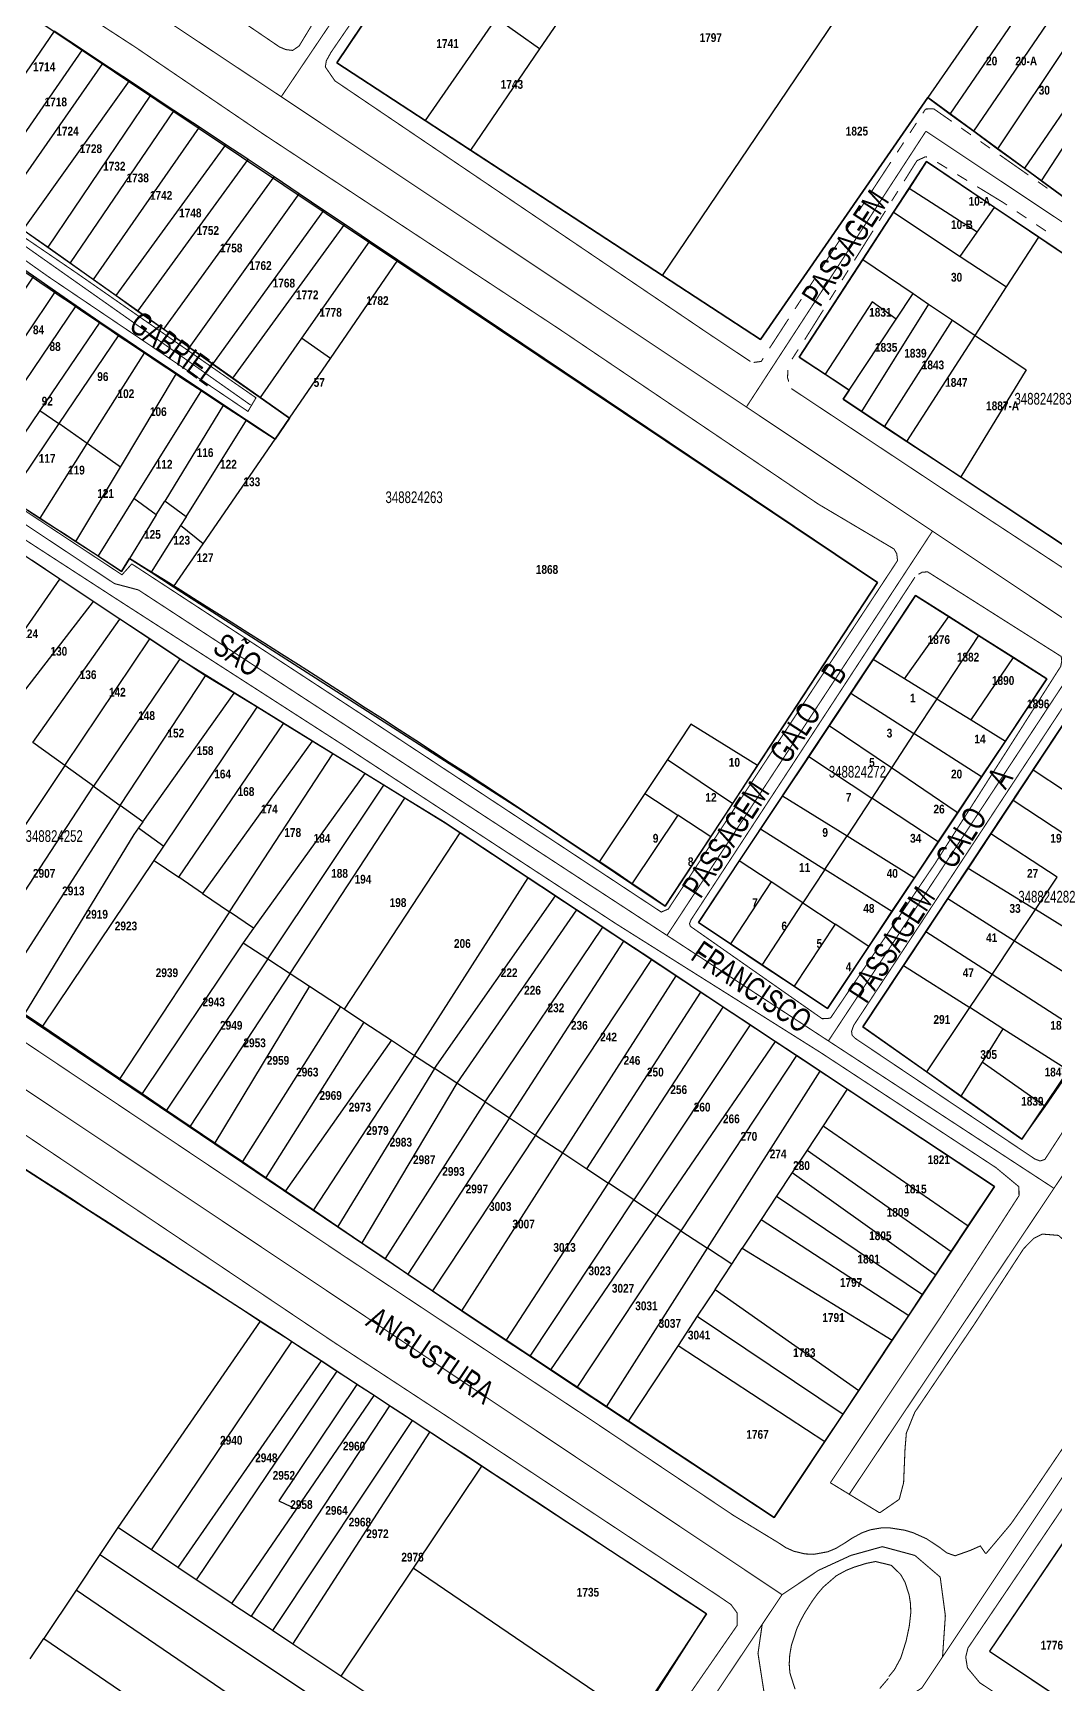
# Model space of a CAD drawing. Extents: x 203136 to 205923, y 4839890 to 4842982.
# Drawn here: x 204371.4 to 204546.2, y 4841618.7 to 4841901 of the extents above; entities that cross this region are included whole.
import ezdxf
from ezdxf.enums import TextEntityAlignment as Align

# ---------------------------------------------------------------- set-up
doc = ezdxf.new("R2010")
doc.units = 0
doc.header["$LTSCALE"] = 1.5
doc.header["$MEASUREMENT"] = 0
doc.linetypes.add('TRACO_11', pattern=[8, 3, -1, 3, -1])
for name, color, linetype in [('CD_MALHA_LOTES', 40, 'CONTINUOUS'), ('CD_TXT_QUADRA', 7, 'CONTINUOUS'), ('RU-QUADRAS', 210, 'CONTINUOUS'), ('SV-EIXO-RUA-N-PAV', 6, 'CONTINUOUS'), ('SV-EIXO-RUA-PAV', 20, 'CONTINUOUS'), ('SV-RUA-PAVIM-S-GUIA-C-GUIA', 7, 'CONTINUOUS'), ('SV-TXT-RUA-N-PAV-S-GUIA-C-GUIA', 7, 'CONTINUOUS'), ('SV-TXT-RUA-PAV-S-GUIA-C-GUIA', 7, 'CONTINUOUS'), ('Th_NmrPort', 1, 'CONTINUOUS')]:
    doc.layers.add(name, color=color, linetype=linetype)
doc.styles.add('ARIAL', font='ARIAL.TTF')
doc.styles.get("Standard").update_dxf_attribs({"font": 'swisscbo.ttf'})

msp = doc.modelspace()

# ---------------------------------------------------------------- linework, layer by layer
at = {"layer": 'CD_MALHA_LOTES', "linetype": 'Continuous'}
for p, q in [((204479.07, 4841859.5), (204519.63, 4841919.51)), ((204435.67, 4841914.16), (204423.39, 4841895.86)), ((204467.33, 4841911.8), (204458.06, 4841898.26)), ((204535.03, 4841905.25), (204524.46, 4841889.93)), ((204450.65, 4841903.52), (204438.5, 4841886)), ((204458.06, 4841898.26), (204450.65, 4841903.52)), ((204528.3, 4841887.12), (204539.02, 4841902.86)), ((204532.3, 4841884.19), (204544.88, 4841902.54)), ((204375.03, 4841901.31), (204365.05, 4841886.72)), ((204379.88, 4841898.1), (204375.03, 4841901.31)), ((204548.85, 4841899.87), (204536.39, 4841881.19)), ((204365.94, 4841877.89), (204379.88, 4841898.1)), ((204383.39, 4841895.77), (204379.88, 4841898.1)), ((204458.06, 4841898.26), (204446.23, 4841880.95)), ((204553.78, 4841896.55), (204540.96, 4841877.84)), ((204365.58, 4841870.29), (204383.39, 4841895.77)), ((204387.91, 4841892.78), (204383.39, 4841895.77)), ((204423.39, 4841895.86), (204438.5, 4841886)), ((204543.87, 4841875.71), (204556.34, 4841894.83)), ((204369.77, 4841867.32), (204387.91, 4841892.78)), ((204391.58, 4841890.36), (204387.91, 4841892.78)), ((204374, 4841864.32), (204391.58, 4841890.36)), ((204395.54, 4841887.74), (204377.77, 4841861.65)), ((204395.54, 4841887.74), (204391.58, 4841890.36)), ((204399.88, 4841884.86), (204395.54, 4841887.74)), ((204495.86, 4841848.54), (204524.46, 4841889.93)), ((204524.46, 4841889.93), (204528.3, 4841887.12)), ((204438.5, 4841886), (204446.23, 4841880.95)), ((204528.3, 4841887.12), (204532.3, 4841884.19)), ((204381.77, 4841858.82), (204399.88, 4841884.86)), ((204404.38, 4841881.88), (204399.88, 4841884.86)), ((204532.3, 4841884.19), (204536.39, 4841881.19)), ((204385.67, 4841856.05), (204404.38, 4841881.88)), ((204389.37, 4841853.42), (204408.2, 4841879.33)), ((204407.8, 4841879.62), (204404.38, 4841881.88)), ((204408.2, 4841879.33), (204407.8, 4841879.62)), ((204412.65, 4841876.36), (204408.2, 4841879.33)), ((204446.23, 4841880.95), (204479.07, 4841859.5)), ((204536.39, 4841881.19), (204540.96, 4841877.84)), ((204524.25, 4841878.98), (204521.25, 4841874.37)), ((204535.87, 4841871.15), (204524.25, 4841878.98)), ((204540.96, 4841877.84), (204543.87, 4841875.71)), ((204393.79, 4841850.29), (204412.65, 4841876.36)), ((204416.97, 4841873.45), (204412.65, 4841876.36)), ((204521.25, 4841874.37), (204518.6, 4841870.31)), ((204532.9, 4841866.92), (204521.25, 4841874.37)), ((204543.87, 4841875.71), (204551.14, 4841870.38)), ((204398.18, 4841847.18), (204416.97, 4841873.45)), ((204421.17, 4841870.63), (204416.97, 4841873.45)), ((204532.9, 4841866.92), (204535.87, 4841871.15)), ((204543.42, 4841866.07), (204535.87, 4841871.15)), ((204402.17, 4841844.35), (204421.17, 4841870.63)), ((204424.69, 4841868.27), (204405.55, 4841841.95)), ((204424.69, 4841868.27), (204421.17, 4841870.63)), ((204428.95, 4841865.4), (204424.69, 4841868.27)), ((204518.6, 4841870.31), (204513.34, 4841862.22)), ((204518.6, 4841870.31), (204529.99, 4841862.77)), ((204369.77, 4841867.32), (204374, 4841864.32)), ((204428.95, 4841865.4), (204417.36, 4841848.8)), ((204433.84, 4841862.12), (204428.95, 4841865.4)), ((204529.99, 4841862.77), (204532.9, 4841866.92)), ((204537.91, 4841857.53), (204543.42, 4841866.07)), ((204585.79, 4841837.52), (204543.42, 4841866.07)), ((204374, 4841864.32), (204377.77, 4841861.65)), ((204529.99, 4841862.77), (204537.91, 4841857.53)), ((204371.49, 4841859.37), (204367.87, 4841861.87)), ((204377.77, 4841861.65), (204381.77, 4841858.82)), ((204422.31, 4841845.32), (204433.84, 4841862.12)), ((204515.87, 4841806.98), (204433.84, 4841862.12)), ((204479.07, 4841859.5), (204495.86, 4841848.54)), ((204513.34, 4841862.22), (204502.47, 4841845.54)), ((204513.34, 4841862.22), (204521.92, 4841856.42)), ((204371.49, 4841859.37), (204361.36, 4841844.31)), ((204365.13, 4841841.66), (204375.26, 4841856.77)), ((204375.26, 4841856.77), (204371.49, 4841859.37)), ((204378.83, 4841854.31), (204375.26, 4841856.77)), ((204381.77, 4841858.82), (204385.67, 4841856.05)), ((204532.56, 4841849.23), (204537.91, 4841857.53)), ((204368.61, 4841839.22), (204378.83, 4841854.31)), ((204385.67, 4841856.05), (204389.37, 4841853.42)), ((204514.95, 4841854.98), (204506.88, 4841842.6)), ((204524.58, 4841854.62), (204513.13, 4841836.24)), ((204519.01, 4841852.01), (204514.95, 4841854.98)), ((204519.01, 4841852.01), (204521.92, 4841856.42)), ((204521.92, 4841856.42), (204524.58, 4841854.62)), ((204524.58, 4841854.62), (204528.69, 4841851.85)), ((204382.87, 4841851.53), (204372.62, 4841836.41)), ((204385.63, 4841849.62), (204382.87, 4841851.53)), ((204389.37, 4841853.42), (204393.79, 4841850.29)), ((204511, 4841839.86), (204519.01, 4841852.01)), ((204517.07, 4841833.63), (204528.69, 4841851.85)), ((204528.69, 4841851.85), (204532.56, 4841849.23)), ((204386.08, 4841849.32), (204375.83, 4841834.15)), ((204386.08, 4841849.32), (204385.63, 4841849.62)), ((204390.54, 4841846.35), (204386.08, 4841849.32)), ((204393.79, 4841850.29), (204398.18, 4841847.18)), ((204417.36, 4841848.8), (204410.25, 4841838.62)), ((204422.31, 4841845.32), (204417.36, 4841848.8)), ((204520.88, 4841831.12), (204532.56, 4841849.23)), ((204532.56, 4841849.23), (204541.25, 4841843.35)), ((204380.7, 4841830.74), (204390.54, 4841846.35)), ((204395.99, 4841842.72), (204390.54, 4841846.35)), ((204398.18, 4841847.18), (204402.17, 4841844.35)), ((204502.47, 4841845.54), (204506.88, 4841842.6)), ((204386.42, 4841826.73), (204395.99, 4841842.72)), ((204400.22, 4841839.9), (204395.99, 4841842.72)), ((204402.17, 4841844.35), (204405.55, 4841841.95)), ((204415.27, 4841835.07), (204422.31, 4841845.32)), ((204506.88, 4841842.6), (204511, 4841839.86)), ((204541.25, 4841843.35), (204530.09, 4841825.03)), ((204400.22, 4841839.9), (204388.67, 4841821.35)), ((204404.02, 4841837.37), (204400.22, 4841839.9)), ((204405.55, 4841841.95), (204410.25, 4841838.62)), ((204511, 4841839.86), (204509.98, 4841838.32)), ((204404.02, 4841837.37), (204393.95, 4841820.9)), ((204407.96, 4841834.74), (204404.02, 4841837.37)), ((204410.25, 4841838.62), (204415.27, 4841835.07)), ((204509.98, 4841838.32), (204513.13, 4841836.24)), ((204372.62, 4841836.41), (204363.96, 4841823.64)), ((204375.83, 4841834.15), (204367.27, 4841821.47)), ((204372.62, 4841836.41), (204375.83, 4841834.15)), ((204380.7, 4841830.74), (204375.83, 4841834.15)), ((204397.6, 4841818.23), (204407.96, 4841834.74)), ((204412.82, 4841831.5), (204407.96, 4841834.74)), ((204415.27, 4841835.07), (204412.82, 4841831.5)), ((204513.13, 4841836.24), (204517.07, 4841833.63)), ((204400.51, 4841813.57), (204412.82, 4841831.5)), ((204517.07, 4841833.63), (204520.88, 4841831.12)), ((204372.65, 4841817.97), (204380.7, 4841830.74)), ((204386.42, 4841826.73), (204380.7, 4841830.74)), ((204520.88, 4841831.12), (204530.09, 4841825.03)), ((204378.78, 4841813.97), (204386.42, 4841826.73)), ((204530.09, 4841825.03), (204563.12, 4841803.19)), ((204367.27, 4841821.47), (204372.65, 4841817.97)), ((204388.67, 4841821.35), (204382.55, 4841811.51)), ((204392.5, 4841818.52), (204388.67, 4841821.35)), ((204392.5, 4841818.52), (204393.95, 4841820.9)), ((204397.6, 4841818.23), (204393.95, 4841820.9)), ((204372.65, 4841817.97), (204378.78, 4841813.97)), ((204392.5, 4841818.52), (204390.72, 4841815.62)), ((204397.6, 4841818.23), (204396.64, 4841816.7)), ((204390.72, 4841815.62), (204387.95, 4841811.08)), ((204396.64, 4841816.7), (204391.63, 4841808.71)), ((204400.51, 4841813.57), (204396.64, 4841816.7)), ((204378.78, 4841813.97), (204382.55, 4841811.51)), ((204382.55, 4841811.51), (204386.59, 4841808.87)), ((204395.48, 4841806.24), (204400.51, 4841813.57)), ((204376.01, 4841807.56), (204371.27, 4841810.72)), ((204386.59, 4841808.87), (204387.95, 4841811.08)), ((204387.95, 4841811.08), (204391.63, 4841808.71)), ((204391.63, 4841808.71), (204395.48, 4841806.24)), ((204361.21, 4841786.17), (204376.01, 4841807.56)), ((204381.74, 4841803.73), (204376.01, 4841807.56)), ((204395.48, 4841806.24), (204455.15, 4841767.94)), ((204495.33, 4841775.65), (204515.87, 4841806.98)), ((204381.74, 4841803.73), (204366.08, 4841783.47)), ((204386.27, 4841800.72), (204381.74, 4841803.73)), ((204522.36, 4841804.72), (204515.12, 4841793.82)), ((204528.03, 4841801.14), (204522.36, 4841804.72)), ((204371.39, 4841779.6), (204386.27, 4841800.72)), ((204391.38, 4841797.31), (204386.27, 4841800.72)), ((204520.46, 4841790.51), (204528.03, 4841801.14)), ((204533.1, 4841797.92), (204528.03, 4841801.14)), ((204533.1, 4841797.92), (204526, 4841787.08)), ((204539.11, 4841794.11), (204533.1, 4841797.92)), ((204376.89, 4841775.64), (204391.38, 4841797.31)), ((204396.51, 4841793.88), (204391.38, 4841797.31)), ((204396.51, 4841793.88), (204381.79, 4841772.11)), ((204399.17, 4841792.11), (204396.51, 4841793.88)), ((204400.95, 4841791.02), (204399.17, 4841792.11)), ((204515.12, 4841793.82), (204511.28, 4841788.04)), ((204520.46, 4841790.51), (204515.12, 4841793.82)), ((204531.87, 4841783.45), (204539.11, 4841794.11)), ((204544.82, 4841790.49), (204539.11, 4841794.11)), ((204386.35, 4841768.82), (204400.95, 4841791.02)), ((204405.85, 4841788.01), (204400.95, 4841791.02)), ((204526, 4841787.08), (204520.46, 4841790.51)), ((204537.72, 4841779.83), (204544.82, 4841790.49)), ((204390.23, 4841766.03), (204405.85, 4841788.01)), ((204409.74, 4841785.62), (204405.85, 4841788.01)), ((204511.28, 4841788.04), (204507.58, 4841782.47)), ((204511.28, 4841788.04), (204522.08, 4841781.11)), ((204526, 4841787.08), (204522.08, 4841781.11)), ((204526, 4841787.08), (204531.87, 4841783.45)), ((204550.03, 4841786.37), (204542.46, 4841774.93)), ((204393.78, 4841761.83), (204409.74, 4841785.62)), ((204414.28, 4841782.83), (204409.74, 4841785.62)), ((204531.87, 4841783.45), (204537.72, 4841779.83)), ((204396.36, 4841756.55), (204414.28, 4841782.83)), ((204419.18, 4841779.82), (204414.28, 4841782.83)), ((204483.93, 4841782.72), (204479.91, 4841776.68)), ((204495.33, 4841775.65), (204483.93, 4841782.72)), ((204507.58, 4841782.47), (204504.09, 4841777.21)), ((204518.23, 4841775.23), (204507.58, 4841782.47)), ((204522.08, 4841781.11), (204518.23, 4841775.23)), ((204533.63, 4841773.69), (204522.08, 4841781.11)), ((204376.89, 4841775.64), (204371.39, 4841779.6)), ((204419.18, 4841779.82), (204400.41, 4841753.78)), ((204405.02, 4841750.63), (204422.73, 4841777.64)), ((204422.73, 4841777.64), (204419.18, 4841779.82)), ((204428.17, 4841774.3), (204422.73, 4841777.64)), ((204533.63, 4841773.69), (204537.72, 4841779.83)), ((204376.89, 4841775.64), (204355.13, 4841743.12)), ((204381.79, 4841772.11), (204376.89, 4841775.64)), ((204479.91, 4841776.68), (204476.04, 4841770.85)), ((204479.91, 4841776.68), (204491.09, 4841769.17)), ((204491.09, 4841769.17), (204495.33, 4841775.65)), ((204504.09, 4841777.21), (204499.61, 4841770.47)), ((204504.09, 4841777.21), (204514.87, 4841770.09)), ((204518.23, 4841775.23), (204514.87, 4841770.09)), ((204529.3, 4841767.71), (204518.23, 4841775.23)), ((204542.46, 4841774.93), (204539.03, 4841769.74)), ((204542.46, 4841774.93), (204547.98, 4841771.29)), ((204360.46, 4841739.55), (204381.79, 4841772.11)), ((204381.79, 4841772.11), (204386.35, 4841768.82)), ((204428.17, 4841774.3), (204409.15, 4841747.81)), ((204411.58, 4841742.58), (204431.45, 4841772.29)), ((204431.45, 4841772.29), (204428.17, 4841774.3)), ((204435.04, 4841770.08), (204431.45, 4841772.29)), ((204529.54, 4841767.55), (204533.63, 4841773.69)), ((204415.4, 4841740.06), (204435.04, 4841770.08)), ((204441.91, 4841765.86), (204435.04, 4841770.08)), ((204476.04, 4841770.85), (204468.27, 4841759.15)), ((204476.04, 4841770.85), (204481.71, 4841767.14)), ((204487.34, 4841763.46), (204491.09, 4841769.17)), ((204499.61, 4841770.47), (204495.84, 4841764.8)), ((204499.61, 4841770.47), (204510.63, 4841763.63)), ((204514.87, 4841770.09), (204510.63, 4841763.63)), ((204526.24, 4841762.59), (204514.87, 4841770.09)), ((204539.03, 4841769.74), (204535.2, 4841763.96)), ((204539.03, 4841769.74), (204550.41, 4841762.25)), ((204386.35, 4841768.82), (204365.36, 4841736.26)), ((204390.23, 4841766.03), (204386.35, 4841768.82)), ((204455.15, 4841767.94), (204468.27, 4841759.15)), ((204481.71, 4841767.14), (204473.83, 4841755.43)), ((204487.34, 4841763.46), (204481.71, 4841767.14)), ((204526.24, 4841762.59), (204529.54, 4841767.55)), ((204529.54, 4841767.55), (204529.3, 4841767.71)), ((204388.7, 4841763.87), (204369.99, 4841733.15)), ((204389.49, 4841764.99), (204388.7, 4841763.87)), ((204390.23, 4841766.03), (204389.49, 4841764.99)), ((204389.49, 4841764.99), (204393.78, 4841761.83)), ((204424.67, 4841733.96), (204444.49, 4841764.15)), ((204444.49, 4841764.15), (204441.91, 4841765.86)), ((204456.12, 4841756.44), (204444.49, 4841764.15)), ((204495.84, 4841764.8), (204492.2, 4841759.32)), ((204495.84, 4841764.8), (204506.86, 4841757.87)), ((204506.86, 4841757.87), (204510.63, 4841763.63)), ((204510.63, 4841763.63), (204522.16, 4841756.46)), ((204535.2, 4841763.96), (204531.33, 4841758.11)), ((204546.59, 4841756.55), (204535.2, 4841763.96)), ((204392.16, 4841759.42), (204393.78, 4841761.83)), ((204479.56, 4841751.59), (204487.34, 4841763.46)), ((204522.16, 4841756.46), (204526.24, 4841762.59)), ((204373.13, 4841731.04), (204392.16, 4841759.42)), ((204392.16, 4841759.42), (204396.36, 4841756.55)), ((204468.27, 4841759.15), (204473.83, 4841755.43)), ((204492.2, 4841759.32), (204485.21, 4841748.8)), ((204497.65, 4841755.73), (204492.2, 4841759.32)), ((204506.86, 4841757.87), (204503.1, 4841752.13)), ((204518.31, 4841750.67), (204506.86, 4841757.87)), ((204531.33, 4841758.11), (204527.86, 4841752.87)), ((204531.33, 4841758.11), (204542.86, 4841750.99)), ((204400.41, 4841753.78), (204396.36, 4841756.55)), ((204436.68, 4841726.05), (204456.12, 4841756.44)), ((204460.76, 4841753.36), (204456.12, 4841756.44)), ((204473.83, 4841755.43), (204479.56, 4841751.59)), ((204497.65, 4841755.73), (204490.72, 4841745.13)), ((204503.1, 4841752.13), (204497.65, 4841755.73)), ((204518.31, 4841750.67), (204522.16, 4841756.46)), ((204542.86, 4841750.99), (204546.59, 4841756.55)), ((204400.41, 4841753.78), (204405.02, 4841750.63)), ((204440.09, 4841723.8), (204460.76, 4841753.36)), ((204464.37, 4841750.98), (204460.76, 4841753.36)), ((204527.86, 4841752.87), (204524.12, 4841747.21)), ((204527.86, 4841752.87), (204539.29, 4841745.65)), ((204405.02, 4841750.63), (204386.3, 4841722.11)), ((204409.15, 4841747.81), (204405.02, 4841750.63)), ((204464.37, 4841750.98), (204443.93, 4841721.28)), ((204468.85, 4841748.01), (204464.37, 4841750.98)), ((204496.14, 4841741.51), (204503.1, 4841752.13)), ((204503.1, 4841752.13), (204508.6, 4841748.49)), ((204514.34, 4841744.7), (204518.31, 4841750.67)), ((204539.29, 4841745.65), (204542.86, 4841750.99)), ((204560, 4841740.4), (204542.86, 4841750.99)), ((204409.15, 4841747.81), (204407.38, 4841745.34)), ((204448.78, 4841718.08), (204468.85, 4841748.01)), ((204472.49, 4841745.59), (204468.85, 4841748.01)), ((204485.21, 4841748.8), (204490.72, 4841745.13)), ((204508.6, 4841748.49), (204501.6, 4841737.88)), ((204514.34, 4841744.7), (204508.6, 4841748.49)), ((204524.12, 4841747.21), (204520.3, 4841741.44)), ((204535.44, 4841739.9), (204524.12, 4841747.21)), ((204407.38, 4841745.34), (204390.07, 4841719.54)), ((204407.38, 4841745.34), (204411.58, 4841742.58)), ((204452.93, 4841715.34), (204472.49, 4841745.59)), ((204477.23, 4841742.45), (204472.49, 4841745.59)), ((204490.72, 4841745.13), (204496.14, 4841741.51)), ((204507.28, 4841734.1), (204514.34, 4841744.7)), ((204535.44, 4841739.9), (204539.29, 4841745.65)), ((204539.29, 4841745.65), (204556.33, 4841734.88)), ((204411.58, 4841742.58), (204394.26, 4841716.69)), ((204411.58, 4841742.58), (204415.4, 4841740.06)), ((204457.37, 4841712.42), (204477.23, 4841742.45)), ((204481.42, 4841739.68), (204477.23, 4841742.45)), ((204496.14, 4841741.51), (204501.6, 4841737.88)), ((204520.3, 4841741.44), (204513.35, 4841730.94)), ((204520.3, 4841741.44), (204531.63, 4841734.22)), ((204415.4, 4841740.06), (204398.3, 4841713.94)), ((204415.4, 4841740.06), (204418.73, 4841737.87)), ((204462.02, 4841709.36), (204481.42, 4841739.68)), ((204485.64, 4841736.88), (204481.42, 4841739.68)), ((204531.63, 4841734.22), (204535.44, 4841739.9)), ((204552.39, 4841728.96), (204535.44, 4841739.9)), ((204418.73, 4841737.87), (204402.53, 4841711.07)), ((204418.73, 4841737.87), (204423.99, 4841734.41)), ((204466.15, 4841706.64), (204485.64, 4841736.88)), ((204489.48, 4841734.33), (204485.64, 4841736.88)), ((204501.6, 4841737.88), (204507.28, 4841734.1)), ((204369.99, 4841733.15), (204373.13, 4841731.04)), ((204423.99, 4841734.41), (204407.23, 4841707.88)), ((204423.99, 4841734.41), (204424.67, 4841733.96)), ((204424.67, 4841733.96), (204428.01, 4841731.76)), ((204469.86, 4841704.19), (204489.48, 4841734.33)), ((204494.07, 4841731.29), (204489.48, 4841734.33)), ((204524.26, 4841723.22), (204531.63, 4841734.22)), ((204537.29, 4841730.62), (204531.63, 4841734.22)), ((204373.13, 4841731.04), (204386.3, 4841722.11)), ((204428.01, 4841731.76), (204411.23, 4841705.16)), ((204428.01, 4841731.76), (204432.75, 4841728.64)), ((204494.07, 4841731.29), (204474.2, 4841701.34)), ((204498.35, 4841728.45), (204494.07, 4841731.29)), ((204513.35, 4841730.94), (204524.26, 4841723.22)), ((204537.29, 4841730.62), (204533.75, 4841724.92)), ((204548.67, 4841723.37), (204537.29, 4841730.62)), ((204432.75, 4841728.64), (204414.61, 4841702.86)), ((204432.75, 4841728.64), (204436.68, 4841726.05)), ((204498.35, 4841728.45), (204478.06, 4841698.79)), ((204501.99, 4841726.04), (204498.35, 4841728.45)), ((204436.68, 4841726.05), (204419.37, 4841699.62)), ((204436.68, 4841726.05), (204440.09, 4841723.8)), ((204501.99, 4841726.04), (204482.21, 4841696.06)), ((204506.02, 4841723.37), (204501.99, 4841726.04)), ((204533.75, 4841724.92), (204530.12, 4841719.07)), ((204544.52, 4841717.29), (204533.75, 4841724.92)), ((204386.3, 4841722.11), (204390.07, 4841719.54)), ((204440.09, 4841723.8), (204423.56, 4841696.77)), ((204443.93, 4841721.28), (204427.65, 4841693.99)), ((204443.93, 4841721.28), (204440.09, 4841723.8)), ((204448.78, 4841718.08), (204443.93, 4841721.28)), ((204486.75, 4841693.07), (204506.02, 4841723.37)), ((204510.68, 4841720.28), (204506.02, 4841723.37)), ((204524.26, 4841723.22), (204530.12, 4841719.07)), ((204544.52, 4841717.29), (204548.67, 4841723.37)), ((204390.07, 4841719.54), (204394.26, 4841716.69)), ((204510.68, 4841720.28), (204506.54, 4841714.01)), ((204535.84, 4841703.6), (204510.68, 4841720.28)), ((204530.12, 4841719.07), (204540.51, 4841711.71)), ((204394.26, 4841716.69), (204398.3, 4841713.94)), ((204448.78, 4841718.08), (204431.63, 4841691.29)), ((204448.78, 4841718.08), (204452.93, 4841715.34)), ((204540.51, 4841711.71), (204544.52, 4841717.29)), ((204410.25, 4841680.6), (204358.03, 4841714.28)), ((204398.3, 4841713.94), (204402.53, 4841711.07)), ((204452.93, 4841715.34), (204435.53, 4841688.64)), ((204452.93, 4841715.34), (204457.37, 4841712.42)), ((204506.54, 4841714.01), (204503.8, 4841709.86)), ((204506.54, 4841714.01), (204531.37, 4841696.88)), ((204402.53, 4841711.07), (204407.23, 4841707.88)), ((204457.37, 4841712.42), (204439.74, 4841685.77)), ((204457.37, 4841712.42), (204462.02, 4841709.36)), ((204503.8, 4841709.86), (204501.26, 4841706.01)), ((204503.8, 4841709.86), (204528.46, 4841692.51)), ((204407.23, 4841707.88), (204411.23, 4841705.16)), ((204444.75, 4841682.36), (204462.02, 4841709.36)), ((204462.02, 4841709.36), (204466.15, 4841706.64)), ((204411.23, 4841705.16), (204414.61, 4841702.86)), ((204466.15, 4841706.64), (204469.86, 4841704.19)), ((204501.26, 4841706.01), (204498.58, 4841701.95)), ((204501.26, 4841706.01), (204525.81, 4841688.52)), ((204414.61, 4841702.86), (204419.37, 4841699.62)), ((204452.34, 4841677.29), (204469.86, 4841704.19)), ((204474.2, 4841701.34), (204469.86, 4841704.19)), ((204498.58, 4841701.95), (204495.97, 4841697.99)), ((204498.58, 4841701.95), (204523.55, 4841685.13)), ((204531.37, 4841696.88), (204535.84, 4841703.6)), ((204419.37, 4841699.62), (204423.56, 4841696.77)), ((204456.44, 4841674.58), (204474.2, 4841701.34)), ((204478.06, 4841698.79), (204459.93, 4841672.27)), ((204474.2, 4841701.34), (204478.06, 4841698.79)), ((204482.21, 4841696.06), (204478.06, 4841698.79)), ((204423.56, 4841696.77), (204427.65, 4841693.99)), ((204464.51, 4841669.24), (204482.21, 4841696.06)), ((204482.21, 4841696.06), (204486.75, 4841693.07)), ((204495.97, 4841697.99), (204492.73, 4841693.07)), ((204495.97, 4841697.99), (204521.19, 4841681.57)), ((204528.46, 4841692.51), (204531.37, 4841696.88)), ((204427.65, 4841693.99), (204431.63, 4841691.29)), ((204469.5, 4841665.93), (204486.75, 4841693.07)), ((204490.92, 4841690.32), (204486.75, 4841693.07)), ((204490.92, 4841690.32), (204492.73, 4841693.07)), ((204492.73, 4841693.07), (204518.37, 4841677.33)), ((204431.63, 4841691.29), (204435.53, 4841688.64)), ((204488.06, 4841686), (204490.92, 4841690.32)), ((204525.81, 4841688.52), (204528.46, 4841692.51)), ((204435.53, 4841688.64), (204439.74, 4841685.77)), ((204523.55, 4841685.13), (204525.81, 4841688.52)), ((204439.74, 4841685.77), (204444.75, 4841682.36)), ((204488.06, 4841686), (204485.03, 4841681.41)), ((204488.06, 4841686), (204512.64, 4841668.71)), ((204521.19, 4841681.57), (204523.55, 4841685.13)), ((204444.75, 4841682.36), (204452.34, 4841677.29)), ((204410.25, 4841680.6), (204385.94, 4841645.26)), ((204414.12, 4841678.1), (204410.25, 4841680.6)), ((204485.03, 4841681.41), (204481.74, 4841676.42)), ((204485.03, 4841681.41), (204509.96, 4841664.69)), ((204518.37, 4841677.33), (204521.19, 4841681.57)), ((204391.68, 4841641.43), (204415.7, 4841677.06)), ((204415.7, 4841677.06), (204414.12, 4841678.1)), ((204420.68, 4841673.79), (204415.7, 4841677.06)), ((204452.34, 4841677.29), (204456.44, 4841674.58)), ((204481.74, 4841676.42), (204473.21, 4841663.48)), ((204481.74, 4841676.42), (204506.84, 4841660)), ((204512.64, 4841668.71), (204518.37, 4841677.33)), ((204420.68, 4841673.79), (204396.17, 4841638.44)), ((204423.38, 4841672.02), (204420.68, 4841673.79)), ((204456.44, 4841674.58), (204459.93, 4841672.27)), ((204423.38, 4841672.02), (204399.33, 4841636.33)), ((204426.83, 4841669.76), (204423.38, 4841672.02)), ((204459.93, 4841672.27), (204464.51, 4841669.24)), ((204426.83, 4841669.76), (204413.44, 4841649.83)), ((204416.49, 4841648.42), (204429.75, 4841667.84)), ((204429.75, 4841667.84), (204426.83, 4841669.76)), ((204432.4, 4841666.1), (204429.75, 4841667.84)), ((204464.51, 4841669.24), (204469.5, 4841665.93)), ((204509.96, 4841664.69), (204512.64, 4841668.71)), ((204432.4, 4841666.1), (204408.71, 4841630.09)), ((204436.26, 4841663.56), (204432.4, 4841666.1)), ((204469.5, 4841665.93), (204473.21, 4841663.48)), ((204506.84, 4841660), (204509.96, 4841664.69)), ((204436.26, 4841663.56), (204412.38, 4841627.64)), ((204439.29, 4841661.58), (204436.26, 4841663.56)), ((204473.21, 4841663.48), (204498.17, 4841646.96)), ((204415.89, 4841625.3), (204439.29, 4841661.58)), ((204448.13, 4841655.77), (204439.29, 4841661.58)), ((204498.17, 4841646.96), (204506.84, 4841660)), ((204557.08, 4841656.83), (204535.01, 4841624.13)), ((204448.13, 4841655.77), (204436.45, 4841638.33)), ((204486.63, 4841630.5), (204448.13, 4841655.77)), ((204405.45, 4841632.26), (204416.49, 4841648.42)), ((204413.44, 4841649.83), (204416.49, 4841648.42)), ((204385.94, 4841645.26), (204382.87, 4841640.66)), ((204391.68, 4841641.43), (204385.94, 4841645.26)), ((204382.87, 4841640.66), (204378.8, 4841634.55)), ((204382.87, 4841640.66), (204459.82, 4841589.39)), ((204396.17, 4841638.44), (204391.68, 4841641.43)), ((204399.33, 4841636.33), (204396.17, 4841638.44)), ((204436.45, 4841638.33), (204424.08, 4841619.85)), ((204474.9, 4841612.14), (204436.45, 4841638.33)), ((204378.8, 4841634.55), (204373.29, 4841626.29)), ((204455.25, 4841582.49), (204378.8, 4841634.55)), ((204405.45, 4841632.26), (204399.33, 4841636.33)), ((204405.45, 4841632.26), (204408.71, 4841630.09)), ((204412.38, 4841627.64), (204408.71, 4841630.09)), ((204474.9, 4841612.14), (204486.63, 4841630.5)), ((204370.95, 4841622.79), (204373.29, 4841626.29)), ((204373.29, 4841626.29), (204449.66, 4841574.19)), ((204415.89, 4841625.3), (204412.38, 4841627.64)), ((204424.08, 4841619.85), (204415.89, 4841625.3)), ((204535.01, 4841624.13), (204549.08, 4841614.7)), ((204462.88, 4841594), (204424.08, 4841619.85))]:
    msp.add_line(p, q, dxfattribs=at)
msp.add_lwpolyline([(204382.87, 4841851.53), (204378.83, 4841854.31)], dxfattribs=at)
at = {"layer": 'RU-QUADRAS', "color": 6, "linetype": 'Continuous'}
for points in [[(204423.39, 4841895.86), (204474.05, 4841971.37), (204515.99, 4841945.12), (204523.83, 4841958.15), (204487.37, 4841982.58), (204510.13, 4842013.3, -0.0104567542), (204592.58, 4841959.85), (204621.72, 4841939.29), (204620.94, 4841938.08, -0.0116909412), (204671.01, 4841905.83), (204656.54, 4841883.87), (204657.28, 4841883.34), (204630.26, 4841845.42), (204618.6, 4841827.87), (204566.5, 4841863.04), (204565.33, 4841861.32), (204551.14, 4841870.38), (204524.46, 4841889.93), (204495.86, 4841848.54)], [(204281.3, 4841879.23), (204302.41, 4841908.32, 0.0150317195), (204412.82, 4841831.5), (204415.27, 4841835.07), (204304.86, 4841913.12), (204322.24, 4841938.23), (204370.89, 4841904.06), (204515.87, 4841806.98), (204479.56, 4841751.59, 0.009734503), (204387.95, 4841811.08), (204386.59, 4841808.87, -0.007983724)], [(204649.47, 4841547.47), (204790.09, 4841454.32), (204793.28, 4841454.39), (204869.72, 4841570.35), (204869.38, 4841574.05), (204779.55, 4841633.16), (204755.93, 4841601.05), (204754.96, 4841601.73), (204759.97, 4841608.7), (204755.02, 4841612.22), (204773.72, 4841637.11), (204653.31, 4841717.74, -0.0162822597), (204627.88, 4841675.9), (204624.88, 4841677.9), (204651.43, 4841719.08), (204615.15, 4841742.43), (204535.01, 4841624.13)], [(204238.17, 4841625.31), (204262.39, 4841655.75), (204265.96, 4841653.23), (204285.82, 4841679.16), (204283.73, 4841680.87), (204321.61, 4841737.78, -0.0039836966), (204486.63, 4841630.5), (204444.58, 4841566.63), (204377.32, 4841612.19), (204374.22, 4841607.02), (204442.82, 4841562.19), (204408.06, 4841511.3), (204331, 4841562.9), (204364.22, 4841612.71), (204358.88, 4841616.43), (204325.34, 4841566.65), (204299.76, 4841583.37), (204338.68, 4841643.7), (204334.39, 4841646.48), (204294.81, 4841587.29)]]:
    msp.add_lwpolyline(points, format="xyb", close=True, dxfattribs=at)
for points in [[(204502.47, 4841845.54), (204524.25, 4841878.98), (204585.79, 4841837.52), (204588.61, 4841841.8), (204615.57, 4841823.5), (204590.52, 4841784.82), (204509.98, 4841838.32), (204511, 4841839.86)], [(204240.32, 4841819.72), (204271.32, 4841862.78), (204269.08, 4841864.3), (204276.07, 4841874.23), (204396.51, 4841793.88), (204441.91, 4841765.86), (204535.84, 4841703.6), (204498.17, 4841646.96), (204444.75, 4841682.36), (204287.33, 4841788.63), (204285.57, 4841785.86), (204279.29, 4841790.18), (204280.99, 4841792.52)], [(204485.21, 4841748.8), (204522.36, 4841804.72), (204544.82, 4841790.49), (204507.28, 4841734.1)], [(204513.35, 4841730.94), (204550.03, 4841786.37), (204578.14, 4841767.66), (204540.51, 4841711.71)]]:
    msp.add_lwpolyline(points, close=True, dxfattribs=at)
at = {"layer": 'SV-EIXO-RUA-N-PAV', "const_width": 0.18, "flags": 128}
for points in [[(204493.4225, 4841836.9959), (204524.123351, 4841884.1808)], [(204566.0436, 4841856.2513), (204524.123351, 4841884.1808)]]:
    msp.add_lwpolyline(points, dxfattribs=at)
at = {"layer": 'SV-EIXO-RUA-PAV', "const_width": 0.18}
for points in [[(204636.872014, 4841741.2499), (204606.4613, 4841761.5476), (204591.148406, 4841771.795777), (204552.7787, 4841797.3783), (204525.2477, 4841815.754), (204493.4225, 4841836.9959), (204413.88231, 4841890.0854), (204321.480187, 4841951.454095), (204298.345112, 4841966.997973), (204246.4131, 4842001.8635), (204167.2777, 4842054.6827), (204133.126414, 4842077.4772), (204124.9142, 4842082.9585), (204110.888486, 4842092.131486), (204109.19049, 4842093.4533), (204026.857666, 4842148.224845), (204016.23189, 4842155.37681)], [(203924.991667, 4842017.756401), (203935.476309, 4842010.69943), (203999.572758, 4841967.6778), (204042.9698, 4841938.6918), (204092.611825, 4841905.370336), (204101.90602, 4841899.304365), (204130.917048, 4841879.920809), (204206.94601, 4841829.2385), (204230.198456, 4841813.486843), (204278.807034, 4841781.1704), (204327.071368, 4841748.98664), (204499.520364, 4841633.7721)]]:
    msp.add_lwpolyline(points, dxfattribs=at)
at = {"layer": 'SV-EIXO-RUA-PAV', "const_width": 0.18, "flags": 128}
for points in [[(204477.2983, 4841984.2388), (204472.9313, 4841977.755), (204457.151153, 4841954.3263), (204413.88231, 4841890.0854)], [(204297.5478, 4841915.677), (204408.660956, 4841837.3164)], [(204274.2308, 4841880.6254), (204385.354614, 4841806.7803)], [(204511.0134, 4841650.9569), (204546.024355, 4841703.3063), (204547.7185, 4841705.8396), (204591.148406, 4841771.795777), (204624.343769, 4841820.412), (204636.873714, 4841839.1471)], [(204525.2477, 4841815.754), (204479.844607, 4841746.5847)], [(204389.4479, 4841805.6997), (204385.354614, 4841806.7803)], [(204546.024355, 4841703.3063), (204507.451691, 4841728.531), (204479.844607, 4841746.5847), (204389.4479, 4841805.6997)], [(204552.7787, 4841797.3783), (204507.451691, 4841728.531)], [(204607.087358, 4841746.5456), (204602.171318, 4841738.7351), (204598.2542, 4841730.1383), (204559.097618, 4841671.3545), (204526.965947, 4841623.117), (204523.4281, 4841617.8059)], [(204526.965947, 4841623.117), (204527.450467, 4841630.1728), (204526.5678, 4841636.7887), (204522.2427, 4841640.4937), (204516.6818, 4841641.9933), (204511.2975, 4841640.4937), (204505.7367, 4841637.9355), (204499.5203, 4841633.7721)], [(204499.520364, 4841633.7721), (204496.128974, 4841628.7012), (204458.3053, 4841572.1462), (204450.187929, 4841560.0088), (204420.3335, 4841515.3696)], [(204523.4281, 4841617.8059), (204516.50534, 4841613.4124), (204508.56129, 4841609.9721), (204502.029521, 4841610.4132), (204496.733488, 4841615.1766), (204495.40948, 4841623.7333), (204496.128974, 4841628.7012)]]:
    msp.add_lwpolyline(points, dxfattribs=at)
at = {"layer": 'SV-RUA-PAVIM-S-GUIA-C-GUIA', "linetype": 'Continuous', "const_width": 0.18, "flags": 128}
for points in [[(204494.12, 4841844.78), (204487.36, 4841849.27), (204423.05, 4841892.81), (204421.42, 4841895.18), (204421.59, 4841896.24), (204422.38, 4841897.67), (204437.25, 4841919.38), (204457.16, 4841948.73), (204472.86, 4841972.06), (204473.69, 4841973.05), (204474.34, 4841973.09), (204474.53, 4841973.05)], [(204386.6, 4841916.98), (204413.59, 4841898.6), (204414.68, 4841898.15), (204415.83, 4841898.01), (204416.94, 4841898.77), (204430.04, 4841920.34)], [(204388.32, 4841810.15), (204386.65, 4841808.28), (204346.49, 4841834.83), (204319.63, 4841852.46), (204279.943303, 4841880.119827)], [(204498.92, 4841642.65), (204491.2, 4841647.35), (204466.68, 4841663.81), (204424.45, 4841691.83), (204352.47, 4841740.11), (204308.9, 4841769.39), (204255.17, 4841805.33), (204239.47, 4841815.89), (204238.75, 4841816.93), (204238.47, 4841818.21), (204238.44, 4841819.5), (204238.9, 4841820.53), (204263.67, 4841857.85), (204275.67, 4841875.77), (204276.04, 4841876.15), (204276.85, 4841876.11)], [(204386.33, 4841803.74), (204326.54, 4841842.54), (204305.23, 4841856.15), (204305.61, 4841857.26), (204276.85, 4841876.11)], [(204587.85, 4841782.98), (204528.44, 4841822.02), (204501.11, 4841840.15)], [(204518.67, 4841812.7), (204519.14, 4841811.89), (204519.27, 4841810.71), (204480.07, 4841751.09), (204479.41, 4841750.82), (204478.88, 4841750.57), (204428.78, 4841783.65), (204388.32, 4841810.15)], [(204522.85, 4841808.37), (204523.49, 4841808.73), (204524.42, 4841808.79), (204547.26, 4841794.31), (204547.36, 4841793.55), (204547.18, 4841792.61), (204525.61, 4841758.77), (204507.82, 4841732.46), (204507.35, 4841732.37), (204506.38, 4841732.33), (204483.84, 4841748.14), (204483.7, 4841748.6), (204483.95, 4841749.24), (204522.25, 4841807.88)], [(204540.05, 4841702.05), (204540.03, 4841703.58), (204536.1, 4841706.85), (204506.13, 4841726.53), (204471.2, 4841748.53), (204424.24, 4841779.3), (204386.33, 4841803.74)], [(204551.19, 4841790.86), (204582.24, 4841770.13), (204582.68, 4841769.28), (204582.85, 4841768.2), (204582.76, 4841766.68), (204582.5, 4841765.55), (204573.85, 4841752.47), (204548.68, 4841714.75), (204544.46, 4841708.24), (204543.65, 4841707.99), (204542.76, 4841708.32), (204512.07, 4841728.94), (204511.5, 4841729.5), (204511.41, 4841730.17), (204511.78, 4841731.2), (204548.78, 4841787.5), (204551.17, 4841790.59)], [(204636.868714, 4841551.21), (204628.88, 4841556.56), (204594.96, 4841579.13), (204566.08, 4841597.59), (204553.35, 4841605.52), (204533.33, 4841618.71), (204531.23, 4841621.25), (204530.93, 4841623.09), (204531.32, 4841624.66), (204559.18, 4841665.86), (204584.95, 4841704.7), (204590.95, 4841713.61), (204600.5, 4841728.47), (204610.77, 4841744.23), (204602.85, 4841749.21), (204598.95, 4841743.08), (204596.76, 4841738.35), (204596.81, 4841735.98)], [(204324.241211, 4841743.141845), (204339.39, 4841733.1), (204422.92, 4841676.94)], [(204422.92, 4841676.94), (204442.13, 4841664.34), (204488.54, 4841633.63), (204490.79, 4841632.09), (204491.87, 4841630.61), (204491.87, 4841628.55), (204478.67, 4841609.47), (204458.71, 4841579.72), (204448.48, 4841564.02), (204448.014253, 4841563.340901)]]:
    msp.add_lwpolyline(points, dxfattribs=at)
at = {"layer": 'SV-RUA-PAVIM-S-GUIA-C-GUIA', "linetype": 'TRACO_11', "const_width": 0.18, "flags": 128}
msp.add_lwpolyline([(204302.901468, 4841914.570829), (204304.79, 4841912.38), (204328.28, 4841895.22), (204351.58, 4841878.54), (204378.8, 4841859.98), (204409.56, 4841838.57), (204408.19, 4841836.24), (204374.09, 4841859.27), (204363.57, 4841866.73), (204335.6, 4841886.37), (204326.15, 4841893.1), (204301.7, 4841910.18)], dxfattribs=at)
at = {"layer": 'SV-RUA-PAVIM-S-GUIA-C-GUIA', "const_width": 0.18}
for points in [[(204388.88, 4841898.6), (204365.4, 4841913.87)], [(204410.89, 4841883.64), (204388.88, 4841898.6)], [(204524.07, 4841887.98), (204523.601962, 4841887.265256)], [(204524.215587, 4841887.984186), (204524.07, 4841887.98)], [(204525.46, 4841888.02), (204524.215587, 4841887.984186)], [(204526.07863, 4841887.587068), (204525.46, 4841888.02)], [(204522.506307, 4841885.592074), (204521.410651, 4841883.918891)], [(204528.536529, 4841885.866971), (204526.07863, 4841887.587068)], [(204461.34, 4841850.39), (204410.89, 4841883.64)], [(204520.314996, 4841882.245709), (204519.219341, 4841880.572527)], [(204531.813728, 4841883.573509), (204530.175129, 4841884.72024)], [(204535.090927, 4841881.280047), (204533.452327, 4841882.426778)], [(204522.6, 4841879.15), (204520.395452, 4841875.633221)], [(204523.3723, 4841879.503517), (204522.6, 4841879.15)], [(204524.02, 4841879.8), (204523.3723, 4841879.503517)], [(204524.305852, 4841879.767727), (204524.02, 4841879.8)], [(204541.645324, 4841876.693123), (204536.729526, 4841880.133316)], [(204518.123685, 4841878.899344), (204514.836719, 4841873.879797)], [(204527.768265, 4841877.822943), (204526.06057, 4841878.86399)], [(204531.183654, 4841875.740848), (204529.475959, 4841876.781896)], [(204519.333182, 4841873.938647), (204518.270911, 4841872.244073)], [(204537.32, 4841872), (204532.891348, 4841874.699801)], [(204544.922523, 4841874.399661), (204543.283924, 4841875.546392)], [(204513.741064, 4841872.206615), (204512.645408, 4841870.533432)], [(204537.996399, 4841871.548406), (204537.32, 4841872)], [(204511.549753, 4841868.86025), (204510.454098, 4841867.187067)], [(204517.208641, 4841870.549498), (204516.14637, 4841868.854924)], [(204541.323099, 4841869.327356), (204539.659749, 4841870.437881)], [(204544.6498, 4841867.106305), (204542.98645, 4841868.21683)], [(204509.358442, 4841865.513885), (204508.810615, 4841864.677294)], [(204515.0841, 4841867.16035), (204511.897289, 4841862.076628)], [(204508.76, 4841864.6), (204506.089323, 4841860.482706)], [(204508.810615, 4841864.677294), (204508.76, 4841864.6)], [(204510.835019, 4841860.382053), (204509.772748, 4841858.687479)], [(204505.000941, 4841858.804784), (204503.912559, 4841857.126861)], [(204508.710478, 4841856.992905), (204507.648207, 4841855.298331)], [(204502.824176, 4841855.448939), (204501.735794, 4841853.771016)], [(204500.647412, 4841852.093093), (204497.382265, 4841847.059326)], [(204506.585937, 4841853.603757), (204503.399126, 4841848.520034)], [(204505.68, 4841820.41), (204461.34, 4841850.39)], [(204496.318801, 4841845.365841), (204495.975755, 4841844.795009)], [(204502.008049, 4841846.399612), (204501.216548, 4841845.168446)], [(204502.308415, 4841846.843978), (204502.008049, 4841846.399612)], [(204495.975755, 4841844.795009), (204494.653754, 4841844.616338)], [(204500.522142, 4841843.303912), (204500.477558, 4841842.304906)], [(204500.477558, 4841842.304906), (204500.463095, 4841841.980821)], [(204500.463095, 4841841.980821), (204500.669761, 4841841.337615)], [(204518.67, 4841812.7), (204505.68, 4841820.41)], [(204526.68, 4841681.34), (204540.05, 4841702.05)], [(204540.84, 4841692.99), (204532.37, 4841680)], [(204549.7, 4841690.96), (204549.186622, 4841692.38534), (204548.490962, 4841693.723071), (204546.788602, 4841695.254171), (204544.036865, 4841695.477988), (204542.611501, 4841694.778961), (204540.84, 4841692.99)], [(204507.78, 4841652.93), (204526.68, 4841681.34)], [(204532.37, 4841680), (204522.22, 4841664.99)], [(204522.22, 4841664.99), (204520.78, 4841661.43)], [(204520.78, 4841661.43), (204520.55, 4841658.63)], [(204542.24, 4841651.03), (204548.76, 4841660.66)], [(204520.55, 4841658.63), (204520.31, 4841652.93)], [(204516.22, 4841647.78), (204507.78, 4841652.93)], [(204520.31, 4841652.93), (204519.563123, 4841650.091927), (204516.22, 4841647.78)], [(204538.67, 4841645.89), (204542.24, 4841651.03)], [(204498.92, 4841642.65), (204500.173059, 4841641.820387), (204501.552469, 4841641.205945), (204503.449445, 4841640.753622), (204504.957638, 4841640.684197), (204507.345742, 4841641.119845), (204508.735296, 4841641.700843), (204510.254324, 4841642.617997), (204511.503828, 4841643.449822), (204513.196268, 4841644.366658), (204514.610461, 4841644.877773), (204516.454418, 4841645.195687), (204517.963548, 4841645.205759), (204520.502116, 4841644.80915), (204521.940909, 4841644.371617), (204524.245645, 4841643.340667), (204526.45, 4841641.88), (204527.690982, 4841640.932765), (204529.108676, 4841640.432497), (204531.691005, 4841641.341411), (204533.426396, 4841642.116564), (204534.37, 4841640.77)], [(204534.37, 4841640.77), (204538.67, 4841645.89)], [(204517.77, 4841619.76), (204518.745498, 4841620.942807), (204519.84, 4841622.98), (204520.73773, 4841625.837657), (204521.278821, 4841628.36746), (204521.54, 4841630.69), (204521.49413, 4841632.189847), (204521.266537, 4841633.679284), (204520.561865, 4841635.890803), (204519.823403, 4841637.204407), (204518.214648, 4841638.796654), (204515.513266, 4841639.449765), (204514.001983, 4841639.154286), (204511.921627, 4841638.508549), (204510.521948, 4841637.953425), (204508.81, 4841637.02), (204506.565849, 4841635.07384), (204505.584458, 4841633.914096), (204504.681992, 4841632.675738), (204503.403165, 4841630.651002), (204502.682461, 4841629.322256), (204502.052585, 4841627.958723), (204501.124096, 4841625.107141), (204500.832352, 4841623.410741), (204500.750912, 4841621.891358), (204500.865012, 4841620.382304), (204501.752368, 4841617.592009)], [(204516.229443, 4841617.720816), (204517.72, 4841619.47)]]:
    msp.add_lwpolyline(points, dxfattribs=at)

# ---------------------------------------------------------------- texts
at = {"layer": 'CD_TXT_QUADRA', "linetype": 'Continuous', "style": 'ARIAL', "width": 0.7}
for s, p in [('348824283', (204539.27, 4841837.41)), ('348824263', (204431.71, 4841820.56)), ('348824272', (204507.52, 4841773.59)), ('348824252', (204370.16, 4841762.58)), ('348824282', (204539.92, 4841752.21))]:
    msp.add_text(s, height=2, dxfattribs=at).set_placement(p)
at = {"layer": 'SV-TXT-RUA-N-PAV-S-GUIA-C-GUIA', "style": 'ARIAL', "width": 0.7}
msp.add_text('PASSAGEM', height=4, rotation=57, dxfattribs=at).set_placement((204506.0278, 4841853.9357))
at = {"layer": 'SV-TXT-RUA-PAV-S-GUIA-C-GUIA', "style": 'ARIAL', "width": 0.7}
for s, rotation, p in [('GABRIEL', 324, (204387.5752, 4841850.407)), ('SÃO', 326, (204401.919888, 4841795.220913)), ('PASSAGEM     GALO     B', 57, (204485.5755, 4841752.707)), ('PASSAGEM     GALO     A', 57, (204513.9379, 4841734.7364)), ('FRANCISCO', 326, (204483.6837, 4841742.5533)), ('ANGUSTURA', 326, (204428.1277, 4841679.9579))]:
    msp.add_text(s, height=4, rotation=rotation, dxfattribs=at).set_placement(p)
at = {"layer": 'Th_NmrPort', "color": 1}
for s, p in [('1741', (204440.418554, 4841899.197271)), ('1797', (204485.418554, 4841900.197271)), ('20', (204534.418554, 4841896.197271)), ('20-A', (204539.418554, 4841896.197271)), ('1714', (204371.418554, 4841895.197271)), ('1743', (204451.418554, 4841892.197271)), ('30', (204543.418554, 4841891.197271)), ('1718', (204373.418554, 4841889.197271)), ('1724', (204375.418554, 4841884.197271)), ('1825', (204510.418554, 4841884.197271)), ('1728', (204379.418554, 4841881.197271)), ('1732', (204383.418554, 4841878.197271)), ('1738', (204387.418554, 4841876.197271)), ('1742', (204391.418554, 4841873.197271)), ('1748', (204396.418554, 4841870.197271)), ('10-A', (204531.418554, 4841872.197271)), ('1752', (204399.418554, 4841867.197271)), ('10-B', (204528.418554, 4841868.197271)), ('1758', (204403.418554, 4841864.197271)), ('1762', (204408.418554, 4841861.197271)), ('30', (204528.418554, 4841859.197271)), ('1768', (204412.418554, 4841858.197271)), ('1772', (204416.418554, 4841856.197271)), ('1778', (204420.418554, 4841853.197271)), ('1782', (204428.418554, 4841855.197271)), ('1831', (204514.418554, 4841853.197271)), ('84', (204371.418554, 4841850.197271)), ('88', (204374.248554, 4841847.347271)), ('1835', (204515.418554, 4841847.197271)), ('1839', (204520.418554, 4841846.197271)), ('96', (204382.418554, 4841842.197271)), ('1843', (204523.418554, 4841844.197271)), ('102', (204385.878554, 4841839.277271)), ('57', (204419.418554, 4841841.197271)), ('1847', (204527.418554, 4841841.197271)), ('92', (204372.918554, 4841837.997271)), ('106', (204391.418554, 4841836.197271)), ('1887-A', (204534.418554, 4841837.197271)), ('117', (204372.418554, 4841828.197271)), ('116', (204399.418554, 4841829.197271)), ('119', (204377.418554, 4841826.197271)), ('112', (204392.418554, 4841827.197271)), ('122', (204403.418554, 4841827.197271)), ('121', (204382.418554, 4841822.197271)), ('133', (204407.418554, 4841824.197271)), ('125', (204390.418554, 4841815.197271)), ('123', (204395.418554, 4841814.197271)), ('127', (204399.418554, 4841811.197271)), ('1868', (204457.418554, 4841809.197271)), ('124', (204369.418554, 4841798.197271)), ('1876', (204524.418554, 4841797.197271)), ('130', (204374.418554, 4841795.197271)), ('1882', (204529.418554, 4841794.197271)), ('136', (204379.418554, 4841791.197271)), ('142', (204384.418554, 4841788.197271)), ('1890', (204535.418554, 4841790.197271)), ('1', (204521.418554, 4841787.197271)), ('1896', (204541.418554, 4841786.197271)), ('148', (204389.418554, 4841784.197271)), ('152', (204394.418554, 4841781.197271)), ('3', (204517.418554, 4841781.197271)), ('14', (204532.418554, 4841780.197271)), ('158', (204399.418554, 4841778.197271)), ('164', (204402.418554, 4841774.197271)), ('10', (204490.418554, 4841776.197271)), ('5', (204514.418554, 4841776.197271)), ('20', (204528.418554, 4841774.197271)), ('168', (204406.418554, 4841771.197271)), ('12', (204486.418554, 4841770.197271)), ('7', (204510.418554, 4841770.197271)), ('174', (204410.418554, 4841768.197271)), ('26', (204525.418554, 4841768.197271)), ('178', (204414.418554, 4841764.197271)), ('184', (204419.418554, 4841763.197271)), ('9', (204477.418554, 4841763.197271)), ('9', (204506.418554, 4841764.197271)), ('34', (204521.418554, 4841763.197271)), ('19', (204545.418554, 4841763.197271)), ('2907', (204371.418554, 4841757.197271)), ('188', (204422.418554, 4841757.197271)), ('8', (204483.418554, 4841759.197271)), ('11', (204502.418554, 4841758.197271)), ('40', (204517.418554, 4841757.197271)), ('27', (204541.418554, 4841757.197271)), ('194', (204426.418554, 4841756.197271)), ('2913', (204376.418554, 4841754.197271)), ('198', (204432.418554, 4841752.197271)), ('7', (204494.418554, 4841752.197271)), ('2919', (204380.418554, 4841750.197271)), ('48', (204513.418554, 4841751.197271)), ('33', (204538.418554, 4841751.197271)), ('2923', (204385.418554, 4841748.197271)), ('6', (204499.418554, 4841748.197271)), ('41', (204534.418554, 4841746.197271)), ('206', (204443.418554, 4841745.197271)), ('5', (204505.418554, 4841745.197271)), ('2939', (204392.418554, 4841740.197271)), ('222', (204451.418554, 4841740.197271)), ('4', (204510.418554, 4841741.197271)), ('47', (204530.418554, 4841740.197271)), ('2943', (204400.418554, 4841735.197271)), ('226', (204455.418554, 4841737.197271)), ('232', (204459.418554, 4841734.197271)), ('291', (204525.418554, 4841732.197271)), ('2949', (204403.418554, 4841731.197271)), ('236', (204463.418554, 4841731.197271)), ('242', (204468.418554, 4841729.197271)), ('1853', (204545.418554, 4841731.197271)), ('2953', (204407.418554, 4841728.197271)), ('305', (204533.418554, 4841726.197271)), ('2959', (204411.418554, 4841725.197271)), ('2963', (204416.418554, 4841723.197271)), ('246', (204472.418554, 4841725.197271)), ('250', (204476.418554, 4841723.197271)), ('1847', (204544.418554, 4841723.197271)), ('2969', (204420.418554, 4841719.197271)), ('256', (204480.418554, 4841720.197271)), ('1839', (204540.418554, 4841718.197271)), ('2973', (204425.418554, 4841717.197271)), ('260', (204484.418554, 4841717.197271)), ('266', (204489.418554, 4841715.197271)), ('2979', (204428.418554, 4841713.197271)), ('270', (204492.418554, 4841712.197271)), ('2983', (204432.418554, 4841711.197271)), ('274', (204497.418554, 4841709.197271)), ('2987', (204436.418554, 4841708.197271)), ('280', (204501.418554, 4841707.197271)), ('1821', (204524.418554, 4841708.197271)), ('2993', (204441.418554, 4841706.197271)), ('2997', (204445.418554, 4841703.197271)), ('1815', (204520.418554, 4841703.197271)), ('3003', (204449.418554, 4841700.197271)), ('1809', (204517.418554, 4841699.197271)), ('3007', (204453.418554, 4841697.197271)), ('1805', (204514.418554, 4841695.197271)), ('3013', (204460.418554, 4841693.197271)), ('1801', (204512.418554, 4841691.197271)), ('3023', (204466.418554, 4841689.197271)), ('1797', (204509.418554, 4841687.197271)), ('3027', (204470.418554, 4841686.197271)), ('3031', (204474.418554, 4841683.197271)), ('1791', (204506.418554, 4841681.197271)), ('3037', (204478.418554, 4841680.197271)), ('3041', (204483.418554, 4841678.197271)), ('1783', (204501.418554, 4841675.197271)), ('1767', (204493.418554, 4841661.197271)), ('2940', (204403.418554, 4841660.197271)), ('2960', (204424.418554, 4841659.197271)), ('2948', (204409.418554, 4841657.197271)), ('2952', (204412.418554, 4841654.197271)), ('2958', (204415.418554, 4841649.197271)), ('2964', (204421.418554, 4841648.197271)), ('2968', (204425.418554, 4841646.197271)), ('2972', (204428.418554, 4841644.197271)), ('2978', (204434.418554, 4841640.197271)), ('1735', (204464.418554, 4841634.197271)), ('1776', (204543.758554, 4841625.137271))]:
    msp.add_text(s, height=1.5, dxfattribs=at).set_placement(p, align=Align.MIDDLE_LEFT)

doc.saveas('drawing.dxf')
